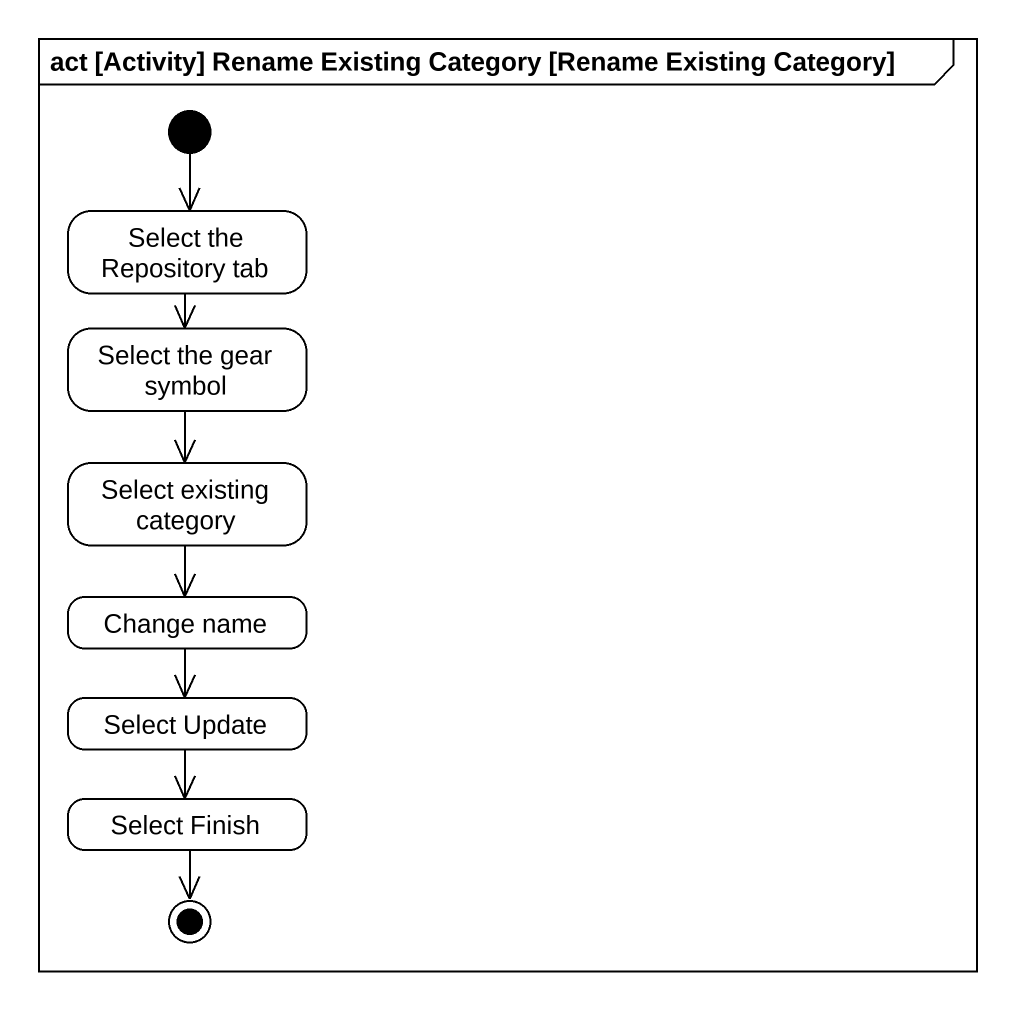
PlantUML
@startuml
mainframe act [Activity] Rename Existing Category [Rename Existing Category]
hide empty description
state "Select the Repository tab" as Select_the_Repository_tab
state "Select the gear symbol" as Select_the_gear_symbol
state "Select existing category" as Select_existing_category
state "Change name" as Change_name
state "Select Update" as Select_Update
state "Select Finish" as Select_Finish
[*] --> Select_the_Repository_tab
Select_the_Repository_tab --> Select_the_gear_symbol
Select_the_gear_symbol --> Select_existing_category
Select_existing_category --> Change_name
Change_name --> Select_Update
Select_Update --> Select_Finish
Select_Finish --> [*]
@enduml
